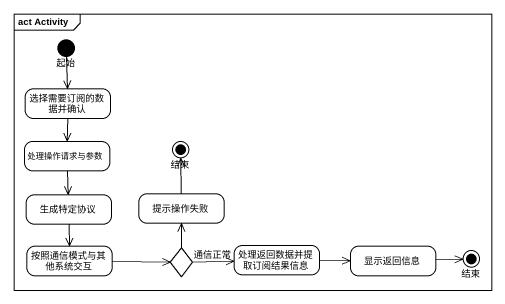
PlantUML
@startuml
mainframe act Activity
hide empty description
state 起始 <<start>> #FFFFFF
state 选择需要订阅的数据并确认 #FFFFFF
state 处理操作请求与参数 #FFFFFF
state 结束 <<end>> #FFFFFF
state 生成特定协议 #FFFFFF
state 提示操作失败 #FFFFFF
state 按照通信模式与其他系统交互 #FFFFFF
state choice1 <<choice>> #FFFFFF
state 处理返回数据并提取订阅结果信息 #FFFFFF
state 显示返回信息 #FFFFFF
state "结束" as 结束_2 <<end>> #FFFFFF
起始 --> 选择需要订阅的数据并确认
选择需要订阅的数据并确认 --> 处理操作请求与参数
处理操作请求与参数 --> 生成特定协议
生成特定协议 --> 按照通信模式与其他系统交互
提示操作失败 -up-> 结束
按照通信模式与其他系统交互 -right-> choice1
choice1 -up-> 提示操作失败
choice1 -right-> 处理返回数据并提取订阅结果信息 : 通信正常
处理返回数据并提取订阅结果信息 -right-> 显示返回信息
显示返回信息 -right-> 结束_2
@enduml
